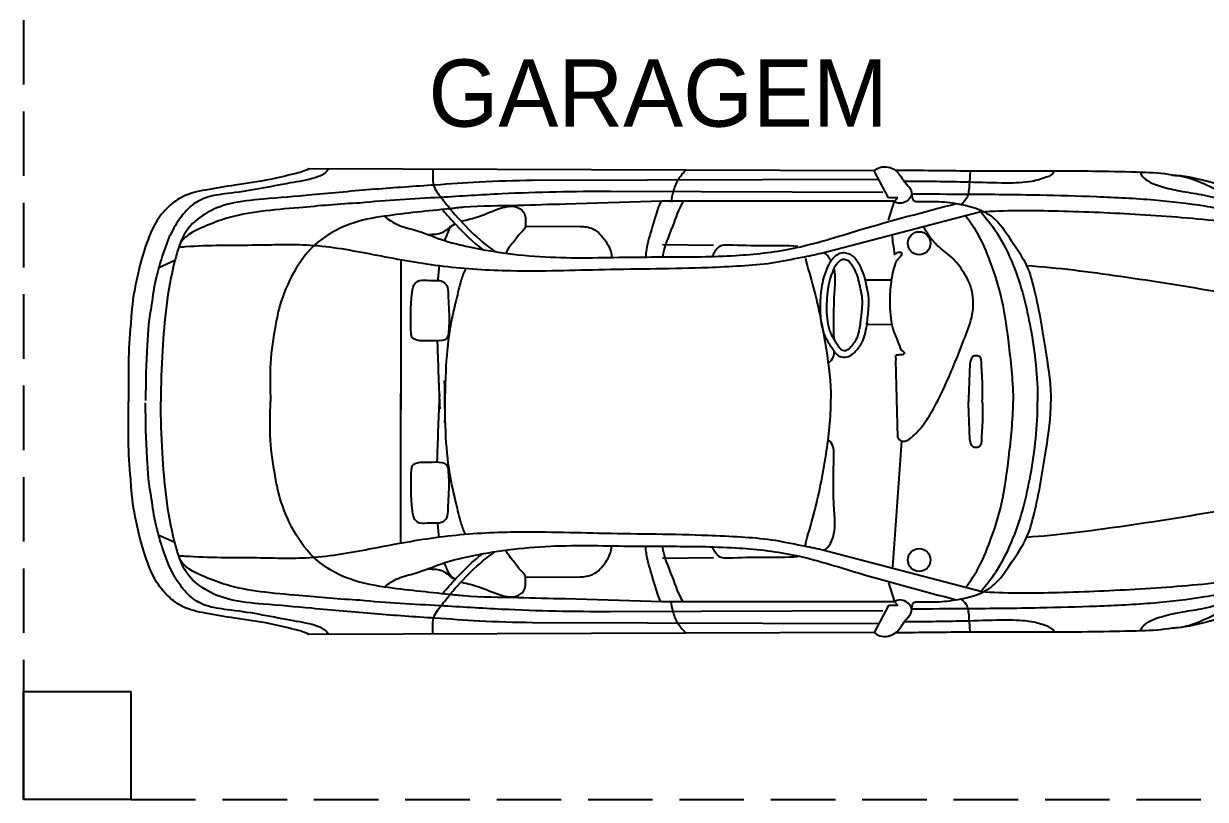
# Model space of a CAD drawing. Extents: x 84.7 to 109.9, y 101.9 to 121.
# Drawn here: x 84.924 to 89.32, y 102.093 to 104.98 of the extents above; entities that cross this region are included whole.
import ezdxf

# ---------------------------------------------------------------- set-up
doc = ezdxf.new("R2010")
doc.units = 0
doc.linetypes.add('ACAD_ISO02W100', pattern=[15, 12, -3])
doc.layers.get('0').update_dxf_attribs({"linetype": 'CONTINUOUS'})
for name, color, linetype in [('COLUMNAS', 1, 'CONTINUOUS'), ('NIVELES', 3, 'CONTINUOUS'), ('VOLADO', 6, 'ACAD_ISO02W100')]:
    doc.layers.add(name, color=color, linetype=linetype)

# ---------------------------------------------------------------- blocks, each defined once
blk = doc.blocks.new('audi.pl.1')
for p, q in [((1.6599, 0.7586), (1.7143, 0.8592)), ((1.7143, 0.8592), (3.8171, 0.8665)), ((1.6999, 0.8261), (2.9847, 0.8224)), ((1.6251, 0.7586), (1.6599, 0.7586)), ((1.6383, 0.7452), (1.6251, 0.7586)), ((1.6818, 0.7783), (2.6952, 0.7819)), ((1.3174, 0.7063), (1.9098, 0.5515)), ((1.6599, 0.6747), (1.6383, 0.7452)), ((1.6383, 0.7452), (2.5033, 0.7452)), ((2.5033, 0.7452), (2.8616, 0.7341)), ((1.644, 0.6157), (1.6104, 0.1468)), ((3.0072, 0.6531), (2.8081, 0.6518)), ((2.3119, 0.5809), (2.5006, 0.5835)), ((3.4746, 0.5278), (3.4746, -0.0304)), ((4.3152, 0.5246), (4.3773, 0.4971)), ((1.6261, 0.1331), (1.6328, -0.1537)), ((3.4746, -0.5278), (3.4746, 0.0304)), ((1.7402, -0.2885), (1.6493, -0.2865)), ((1.7461, -0.4527), (1.6493, -0.4527)), ((4.3152, -0.5246), (4.3773, -0.4971)), ((1.3174, -0.7063), (1.9098, -0.5515)), ((2.3119, -0.5809), (2.5006, -0.5835)), ((3.0072, -0.6531), (2.8081, -0.6518)), ((1.6599, -0.6747), (1.6383, -0.7452)), ((1.6383, -0.7452), (1.6251, -0.7586)), ((1.6383, -0.7452), (2.5033, -0.7452)), ((2.5033, -0.7452), (2.8616, -0.7341)), ((1.6251, -0.7586), (1.6599, -0.7586)), ((1.6599, -0.7586), (1.7143, -0.8592)), ((1.6818, -0.7783), (2.6952, -0.7819)), ((1.6999, -0.8261), (2.9847, -0.8224)), ((1.7143, -0.8592), (3.8171, -0.8665))]:
    blk.add_line(p, q)
for centre in [(1.5464, 0.5892), (1.5464, -0.5892)]:
    blk.add_ellipse(centre, major_axis=(0, 0.0429), ratio=0.983266, start_param=4.712389, end_param=10.995574)
for points, knots in [([(0, 0), (0, 0.0544), (0.0156, 0.2153), (0.0255, 0.4364), (0.1207, 0.603), (0.1892, 0.6956), (0.2735, 0.7497), (0.3699, 0.7929), (0.483, 0.8214), (0.5613, 0.8415), (0.6046, 0.8424)], [0, 0, 0, 0, 0.16039, 0.479033, 0.632967, 0.722015, 0.817474, 0.927562, 1.03733, 1.167094, 1.167094, 1.167094, 1.167094]), ([(0.6046, 0.8424), (0.5455, 0.8411), (0.4485, 0.7912), (0.3208, 0.7372), (0.2254, 0.6479), (0.1473, 0.5172), (0.1217, 0.4019), (0.1136, 0.3353)], [0, 0, 0, 0, 0.1772572, 0.3124951, 0.4151678, 0.5597243, 0.7575412, 0.7575412, 0.7575412, 0.7575412]), ([(0.7227, 0.8532), (0.7208, 0.8416), (0.6945, 0.8165), (0.643, 0.7984), (0.5736, 0.782), (0.5085, 0.7736), (0.4552, 0.7613), (0.4287, 0.7539), (0.4169, 0.7508)], [0, 0, 0, 0, 0.034703, 0.0959761, 0.1659336, 0.2471559, 0.2929944, 0.3295918, 0.3295918, 0.3295918, 0.3295918]), ([(0.6046, 0.8424), (0.6421, 0.85), (0.7885, 0.8558), (1.0393, 0.8588), (1.3445, 0.8565), (1.542, 0.8597), (1.6338, 0.8603)], [0, 0, 0, 0, 0.114897, 0.437061, 0.754269, 1.029686, 1.029686, 1.029686, 1.029686]), ([(1.0436, 0.8558), (1.0486, 0.8445), (1.0809, 0.8308), (1.1386, 0.8142), (1.2377, 0.8122), (1.3947, 0.818), (1.5217, 0.8191), (1.6015, 0.8193)], [0, 0, 0, 0, 0.0364992, 0.0923739, 0.1867837, 0.3273982, 0.5667068, 0.5667068, 0.5667068, 0.5667068]), ([(1.3568, 0.8588), (1.3571, 0.8394), (1.36, 0.8054), (1.3639, 0.7571), (1.3833, 0.7402), (1.391, 0.7338)], [0, 0, 0, 0, 1.462159, 2.651105, 3.386321, 3.386321, 3.386321, 3.386321]), ([(1.7143, 0.8592), (1.7077, 0.8642), (1.6833, 0.8796), (1.6287, 0.8679), (1.6056, 0.8181), (1.5617, 0.779), (1.5941, 0.7369), (1.6279, 0.7349), (1.6383, 0.7452)], [0, 0, 0, 0, 0.024864, 0.0846267, 0.1362471, 0.1900683, 0.2245199, 0.2681841, 0.2681841, 0.2681841, 0.2681841]), ([(2.4147, 0.8616), (2.4249, 0.8499), (2.4472, 0.8254), (2.4612, 0.7842), (2.4681, 0.7556), (2.468, 0.7427)], [1.808086, 1.808086, 1.808086, 1.808086, 2.918874, 4.131288, 5.10151, 5.10151, 5.10151, 5.10151]), ([(3.3565, 0.866), (3.3549, 0.8458), (3.3608, 0.8049), (3.324, 0.7581), (3.2554, 0.6709), (3.1871, 0.6028), (3.1252, 0.5588)], [0, 0, 0, 0, 0.0597371, 0.1139981, 0.1672498, 0.3938869, 0.3938869, 0.3938869, 0.3938869]), ([(3.7453, 0.8634), (3.7485, 0.8567), (3.7642, 0.8437), (3.8115, 0.8252), (3.8947, 0.8133), (4.0029, 0.7898), (4.1079, 0.7753), (4.1958, 0.7649), (4.2586, 0.7298), (4.3021, 0.6763), (4.3399, 0.6104), (4.3652, 0.5342), (4.3896, 0.451), (4.3979, 0.3935), (4.4018, 0.3618)], [0, 0, 0, 0, 0.0219205, 0.0572122, 0.1522539, 0.2718866, 0.3894011, 0.4710097, 0.5346344, 0.5986698, 0.6733118, 0.758696, 0.8351341, 0.9293726, 0.9293726, 0.9293726, 0.9293726]), ([(3.8171, 0.8665), (3.8332, 0.8564), (3.8829, 0.8448), (3.9733, 0.8219), (4.0851, 0.8071), (4.1938, 0.7894), (4.2806, 0.771), (4.3439, 0.7247), (4.39, 0.6669), (4.4274, 0.5753), (4.4578, 0.4633), (4.4757, 0.3601), (4.4784, 0.3017), (4.4793, 0.2882)], [0, 0, 0, 0, 0.056668, 0.14946, 0.28161, 0.392935, 0.481686, 0.542967, 0.622845, 0.69797, 0.833643, 0.965665, 1.00577, 1.00577, 1.00577, 1.00577]), ([(2.9847, 0.8224), (3.051, 0.8222), (3.1721, 0.8179), (3.3674, 0.8042), (3.5752, 0.7909), (3.7882, 0.7703), (3.968, 0.7547), (4.1038, 0.7434), (4.2036, 0.7047), (4.2718, 0.6461), (4.3006, 0.5787), (4.3417, 0.4319), (4.3618, 0.2378), (4.3675, 0.0635), (4.3675, 0)], [0, 0, 0, 0, 0.198873, 0.363323, 0.587433, 0.823543, 1.004622, 1.129816, 1.230113, 1.320655, 1.388577, 1.443334, 1.771447, 1.958652, 1.958652, 1.958652, 1.958652]), ([(0.3237, 0.6841), (0.3448, 0.6985), (0.4004, 0.7117), (0.516, 0.7335), (0.6803, 0.7524), (0.8854, 0.7623), (1.1168, 0.7688), (1.3461, 0.7709), (1.5047, 0.7714), (1.574, 0.7723)], [0, 0, 0, 0, 0.076148, 0.165903, 0.355672, 0.569871, 0.782325, 1.050047, 1.257936, 1.257936, 1.257936, 1.257936]), ([(1.574, 0.7723), (1.5729, 0.7646), (1.5741, 0.7486), (1.5599, 0.7453), (1.5552, 0.7444)], [0, 0, 0, 0, 0.02274132, 0.03717479, 0.03717479, 0.03717479, 0.03717479]), ([(2.6952, 0.7819), (2.8299, 0.7819), (3.0412, 0.778), (3.3513, 0.7573), (3.5275, 0.7498), (3.6266, 0.7387)], [0, 0, 0, 0, 0.4042759, 0.6333827, 0.9326252, 0.9326252, 0.9326252, 0.9326252]), ([(1.3174, 0.7063), (1.2278, 0.7127), (1.036, 0.7115), (0.7412, 0.6992), (0.4861, 0.68), (0.3333, 0.6609), (0.2833, 0.6551)], [0, 0, 0, 0, 0.269375, 0.574535, 0.885339, 1.036319, 1.036319, 1.036319, 1.036319]), ([(1.5552, 0.7444), (1.5277, 0.7444), (1.4725, 0.7471), (1.3927, 0.7354), (1.3185, 0.7176), (1.2494, 0.6721), (1.2014, 0.5933), (1.1428, 0.5123), (1.1048, 0.367), (1.076, 0.1989), (1.0564, 0.059), (1.0564, 0)], [0, 0, 0, 0, 0.082256, 0.165174, 0.241383, 0.30939, 0.405348, 0.511507, 0.603349, 0.843635, 1.017671, 1.017671, 1.017671, 1.017671]), ([(1.3174, 0.7063), (1.2966, 0.6821), (1.2479, 0.621), (1.1776, 0.4771), (1.1242, 0.264), (1.1055, 0.0915), (1.1055, 0)], [0, 0, 0, 0, 0.0947759, 0.2311242, 0.4700259, 0.7400315, 0.7400315, 0.7400315, 0.7400315]), ([(3.5359, 0.6897), (3.5201, 0.6775), (3.4844, 0.6527), (3.4082, 0.6376), (3.3234, 0.5997), (3.2079, 0.5716), (3.0726, 0.5488), (2.8669, 0.5312), (2.6264, 0.5395), (2.3967, 0.5374), (2.2009, 0.5435), (2.0013, 0.5648), (1.7321, 0.6525), (1.5279, 0.7056), (1.4075, 0.7374)], [0, 0, 0, 0, 0.05975, 0.126928, 0.230034, 0.336675, 0.482225, 0.641324, 0.954906, 1.203173, 1.330375, 1.542773, 1.802261, 2.175545, 2.175545, 2.175545, 2.175545]), ([(2.424, 0.7453), (2.4415, 0.7165), (2.4642, 0.6455), (2.4954, 0.5775), (2.5016, 0.5379)], [0, 0, 0, 0, 0.1000351, 0.2184418, 0.2184418, 0.2184418, 0.2184418]), ([(2.5077, 0.745), (2.521, 0.7143), (2.5366, 0.6537), (2.5596, 0.5851), (2.5633, 0.5472), (2.5638, 0.538)], [0, 0, 0, 0, 2.528586, 4.711885, 5.408215, 5.408215, 5.408215, 5.408215]), ([(2.8616, 0.7341), (2.9211, 0.7339), (3.0472, 0.7274), (3.1914, 0.7286), (3.3566, 0.7108), (3.4983, 0.6972), (3.6232, 0.676), (3.6641, 0.6599)], [0, 0, 0, 0, 0.1783018, 0.3787173, 0.431954, 0.6762374, 0.8077184, 0.8077184, 0.8077184, 0.8077184]), ([(3.2481, 0.6718), (3.2269, 0.677), (3.1761, 0.6887), (3.1137, 0.7196), (3.0526, 0.732), (3.0104, 0.7054), (3.0103, 0.6719), (3.0103, 0.6425), (3.0337, 0.6267), (3.0526, 0.5918), (3.0789, 0.5701), (3.084, 0.551)], [0, 0, 0, 0, 0.0655106, 0.1550445, 0.2094604, 0.2438604, 0.287164, 0.3001388, 0.3275984, 0.3616951, 0.4200969, 0.4200969, 0.4200969, 0.4200969]), ([(3.319, 0.7137), (3.3033, 0.6947), (3.2569, 0.6434), (3.2067, 0.5939), (3.1714, 0.5661)], [0, 0, 0, 0, 1.868162, 5.271297, 5.271297, 5.271297, 5.271297]), ([(3.6266, 0.7387), (3.7025, 0.7357), (3.8262, 0.7234), (3.9914, 0.7099), (4.1117, 0.689), (4.2122, 0.6493), (4.2904, 0.6146), (4.3007, 0.5742)], [0, 0, 0, 0, 0.2277977, 0.3719478, 0.4996814, 0.5863441, 0.709615, 0.709615, 0.709615, 0.709615]), ([(1.3728, 0.6897), (1.3572, 0.6716), (1.3216, 0.6167), (1.277, 0.5123), (1.2328, 0.3708), (1.2111, 0.196), (1.1968, 0.0691), (1.1968, 0)], [0, 0, 0, 0, 0.0708922, 0.1925846, 0.3348457, 0.5072814, 0.7109928, 0.7109928, 0.7109928, 0.7109928]), ([(3.6641, 0.6599), (3.687, 0.6526), (3.7348, 0.629), (3.8167, 0.5714), (3.8841, 0.4695), (3.9251, 0.3665), (3.9373, 0.3037), (3.9404, 0.2843)], [0, 0, 0, 0, 0.0720749, 0.1581284, 0.2958089, 0.4262456, 0.4842292, 0.4842292, 0.4842292, 0.4842292]), ([(2.8081, 0.6518), (2.7919, 0.6517), (2.7519, 0.6463), (2.7106, 0.5992), (2.69, 0.5577), (2.6905, 0.5363)], [0, 0, 0, 0, 0.0486628, 0.1144515, 0.1777721, 0.1777721, 0.1777721, 0.1777721]), ([(3.3722, 0.6219), (3.3544, 0.6234), (3.316, 0.6214), (3.2916, 0.6524), (3.2755, 0.6594)], [0, 0, 0, 0, 0.0535488, 0.1060573, 0.1060573, 0.1060573, 0.1060573]), ([(3.2755, 0.6594), (3.2875, 0.6549), (3.2998, 0.6315), (3.3084, 0.6091), (3.3117, 0.5992)], [0, 0, 0, 0, 0.983949, 1.771691, 1.771691, 1.771691, 1.771691]), ([(1.9098, 0.5515), (1.9335, 0.5453), (1.9956, 0.5342), (2.0944, 0.5124), (2.2118, 0.5037), (2.419, 0.4936), (2.7047, 0.4931), (3.0327, 0.4808), (3.3162, 0.4976), (3.5587, 0.5425), (3.7891, 0.5883), (4.0289, 0.5795), (4.1962, 0.5819), (4.2927, 0.5745), (4.3007, 0.5742)], [0, 0, 0, 0, 0.073325, 0.188896, 0.303039, 0.425821, 0.811242, 1.159737, 1.41058, 1.660623, 1.899627, 2.11145, 2.377727, 2.401703, 2.401703, 2.401703, 2.401703]), ([(1.9972, 0.5771), (2.0397, 0.5811), (2.1267, 0.5785), (2.2198, 0.5811), (2.2871, 0.5835), (2.3057, 0.561), (2.3132, 0.5465), (2.3158, 0.5402)], [0, 0, 0, 0, 3.267856, 6.568708, 7.399663, 8.099385, 8.621705, 8.621705, 8.621705, 8.621705]), ([(1.8985, 0.5528), (1.889, 0.5472), (1.871, 0.5238), (1.8564, 0.4718), (1.8677, 0.3601), (1.8643, 0.2589), (1.863, 0.1651), (1.8769, 0.1489), (1.8845, 0.1423)], [0, 0, 0, 0, 0.842998, 2.122875, 3.997599, 9.174838, 10.012722, 10.751336, 10.751336, 10.751336, 10.751336]), ([(1.9696, 0.5339), (1.9605, 0.4964), (1.927, 0.3857), (1.8909, 0.205), (1.8743, 0.0597), (1.8743, -0.0089)], [0, 0, 0, 0, 0.1139079, 0.3411539, 0.543502, 0.543502, 0.543502, 0.543502]), ([(0.1136, 0.3353), (0.2152, 0.3652), (0.4432, 0.4115), (0.788, 0.4653), (1.0295, 0.4973), (1.1464, 0.5052)], [0, 0, 0, 0, 0.317374, 0.69576, 1.04714, 1.04714, 1.04714, 1.04714]), ([(3.2315, 0.4949), (3.2408, 0.4828), (3.2531, 0.4424), (3.2719, 0.3673), (3.2979, 0.2545), (3.3105, 0.1012), (3.3112, -0.0151), (3.3116, -0.079)], [0, 0, 0, 0, 0.0451009, 0.1211996, 0.2308505, 0.385263, 0.5739042, 0.5739042, 0.5739042, 0.5739042]), ([(3.2948, 0.3011), (3.2948, 0.334), (3.2996, 0.3761), (3.2983, 0.4305), (3.3263, 0.4556), (3.3639, 0.4473), (3.3993, 0.4559), (3.4221, 0.4423), (3.4307, 0.4245), (3.4387, 0.3609), (3.4396, 0.301), (3.4347, 0.2388), (3.4189, 0.2286), (3.3959, 0.2252), (3.3626, 0.2275), (3.3311, 0.2233), (3.2988, 0.2342), (3.2973, 0.2669), (3.2948, 0.2875), (3.2948, 0.3011)], [0, 0, 0, 0, 0.0969044, 0.1295913, 0.1506192, 0.1985921, 0.2360698, 0.2557908, 0.2719711, 0.2929882, 0.44406, 0.4519132, 0.4720918, 0.4918599, 0.5228758, 0.5707096, 0.5892096, 0.6145759, 0.654681, 0.654681, 0.654681, 0.654681]), ([(4.4018, 0.3618), (4.4119, 0.3119), (4.4216, 0.1924), (4.4241, 0.0731), (4.4241, 0.0046)], [0, 0, 0, 0, 0.1502861, 0.3522699, 0.3522699, 0.3522699, 0.3522699]), ([(3.9404, 0.2843), (3.9499, 0.2377), (3.9643, 0.143), (3.9605, 0.0476), (3.9598, 0)], [0, 0, 0, 0, 0.140379, 0.2808468, 0.2808468, 0.2808468, 0.2808468]), ([(3.3392, 0.2256), (3.3391, 0.2214), (3.3364, 0.1372), (3.3332, 0.0529), (3.33, -0.0272)], [11.235438, 11.235438, 11.235438, 11.235438, 11.552536, 17.586883, 17.586883, 17.586883, 17.586883]), ([(1.3113, 0), (1.3112, 0.0291), (1.3092, 0.0775), (1.315, 0.1288), (1.3142, 0.166), (1.3321, 0.1715), (1.3457, 0.1708), (1.3568, 0.1551), (1.3592, 0.0968), (1.3615, 0.0443), (1.3629, 0)], [0, 0, 0, 0, 0.0857277, 0.1381048, 0.1641986, 0.1769751, 0.1890325, 0.2028129, 0.2286049, 0.3592554, 0.3592554, 0.3592554, 0.3592554]), ([(1.6261, 0.1331), (1.6235, 0.1396), (1.6031, 0.1561), (1.5591, 0.1216), (1.523, 0.0785), (1.4803, 0.0049), (1.4305, -0.0991), (1.3855, -0.2149), (1.3437, -0.3221), (1.343, -0.4117), (1.3803, -0.4865), (1.4282, -0.5435), (1.4801, -0.5787), (1.5098, -0.616), (1.5248, -0.6407), (1.528, -0.6513)], [0, 0, 0, 0, 0.527288, 1.647451, 3.487558, 5.099073, 7.968657, 12.238313, 14.475187, 16.613757, 18.744202, 20.639343, 22.223389, 23.452731, 24.286529, 24.286529, 24.286529, 24.286529]), ([(3.2315, -0.4949), (3.2408, -0.4828), (3.2531, -0.4424), (3.2719, -0.3673), (3.2979, -0.2545), (3.3105, -0.1012), (3.3112, 0.0151), (3.3116, 0.079)], [0, 0, 0, 0, 0.0451009, 0.1211996, 0.2308505, 0.385263, 0.5739042, 0.5739042, 0.5739042, 0.5739042]), ([(0, 0), (0, -0.0544), (0.0156, -0.2153), (0.0255, -0.4364), (0.1207, -0.603), (0.1892, -0.6956), (0.2735, -0.7497), (0.3699, -0.7929), (0.483, -0.8214), (0.5613, -0.8415), (0.6046, -0.8424)], [0, 0, 0, 0, 0.16039, 0.479033, 0.632967, 0.722015, 0.817474, 0.927562, 1.03733, 1.167094, 1.167094, 1.167094, 1.167094]), ([(1.5552, -0.7444), (1.5277, -0.7444), (1.4725, -0.7471), (1.3927, -0.7354), (1.3185, -0.7176), (1.2494, -0.6721), (1.2014, -0.5933), (1.1428, -0.5123), (1.1048, -0.367), (1.076, -0.1989), (1.0564, -0.059), (1.0564, 0)], [0, 0, 0, 0, 0.082256, 0.165174, 0.241383, 0.30939, 0.405348, 0.511507, 0.603349, 0.843635, 1.017671, 1.017671, 1.017671, 1.017671]), ([(1.3174, -0.7063), (1.2966, -0.6821), (1.2479, -0.621), (1.1776, -0.4771), (1.1242, -0.264), (1.1055, -0.0915), (1.1055, 0)], [0, 0, 0, 0, 0.0947759, 0.2311242, 0.4700259, 0.7400315, 0.7400315, 0.7400315, 0.7400315]), ([(1.3728, -0.6897), (1.3572, -0.6716), (1.3216, -0.6167), (1.277, -0.5123), (1.2328, -0.3708), (1.2111, -0.196), (1.1968, -0.0691), (1.1968, 0)], [0, 0, 0, 0, 0.0708922, 0.1925846, 0.3348457, 0.5072814, 0.7109928, 0.7109928, 0.7109928, 0.7109928]), ([(1.3113, 0), (1.3112, -0.0291), (1.3092, -0.0775), (1.315, -0.1288), (1.3142, -0.166), (1.3321, -0.1715), (1.3457, -0.1708), (1.3568, -0.1551), (1.3592, -0.0968), (1.3615, -0.0443), (1.3629, 0)], [0, 0, 0, 0, 0.0857277, 0.1381048, 0.1641986, 0.1769751, 0.1890325, 0.2028129, 0.2286049, 0.3592554, 0.3592554, 0.3592554, 0.3592554]), ([(2.9847, -0.8224), (3.051, -0.8222), (3.1721, -0.8179), (3.3674, -0.8042), (3.5752, -0.7909), (3.7882, -0.7703), (3.968, -0.7547), (4.1038, -0.7434), (4.2036, -0.7047), (4.2718, -0.6461), (4.3006, -0.5787), (4.3417, -0.4319), (4.3618, -0.2378), (4.3675, -0.0635), (4.3675, 0)], [0, 0, 0, 0, 0.198873, 0.363323, 0.587433, 0.823543, 1.004622, 1.129816, 1.230113, 1.320655, 1.388577, 1.443334, 1.771447, 1.958652, 1.958652, 1.958652, 1.958652]), ([(3.3392, -0.2256), (3.3391, -0.2214), (3.3364, -0.1372), (3.3332, -0.0529), (3.33, 0.0272)], [11.235438, 11.235438, 11.235438, 11.235438, 11.552536, 17.586883, 17.586883, 17.586883, 17.586883]), ([(3.9404, -0.2843), (3.9499, -0.2377), (3.9643, -0.143), (3.9605, -0.0476), (3.9598, 0)], [0, 0, 0, 0, 0.140379, 0.2808468, 0.2808468, 0.2808468, 0.2808468]), ([(1.9696, -0.5339), (1.9605, -0.4964), (1.9269, -0.3858), (1.8929, -0.2107), (1.8743, -0.0716), (1.8743, -0.0089)], [0, 0, 0, 0, 0.1139079, 0.3411539, 0.5260188, 0.5260188, 0.5260188, 0.5260188]), ([(4.4018, -0.3618), (4.4119, -0.3119), (4.4216, -0.1924), (4.4241, -0.0731), (4.4241, -0.0046)], [0, 0, 0, 0, 0.1502861, 0.3522699, 0.3522699, 0.3522699, 0.3522699]), ([(1.6392, -0.5473), (1.6353, -0.5498), (1.629, -0.555), (1.6131, -0.5585), (1.612, -0.5492), (1.6132, -0.543), (1.619, -0.5358), (1.629, -0.5277), (1.6379, -0.5073), (1.649, -0.4685), (1.6563, -0.4005), (1.6562, -0.3303), (1.6446, -0.2625), (1.623, -0.2221), (1.615, -0.1891), (1.5985, -0.1821), (1.604, -0.1768), (1.6103, -0.1736), (1.6188, -0.1745), (1.6259, -0.1721), (1.6381, -0.1747), (1.633, -0.16), (1.6328, -0.1537)], [0, 0, 0, 0, 0.0138597, 0.0278304, 0.0329137, 0.0379971, 0.0465756, 0.0592704, 0.0762214, 0.1105991, 0.1789801, 0.2766959, 0.3173629, 0.3800771, 0.4110544, 0.4160421, 0.4210284, 0.4277212, 0.4387433, 0.4448131, 0.4508005, 0.4694463, 0.4694463, 0.4694463, 0.4694463]), ([(1.7402, -0.2885), (1.7378, -0.3017), (1.7495, -0.2291), (1.7664, -0.2089), (1.7922, -0.1732), (1.8215, -0.1637), (1.8531, -0.1695), (1.874, -0.2049), (1.9045, -0.2508), (1.9156, -0.3162), (1.9151, -0.3891), (1.9057, -0.4558), (1.8849, -0.5106), (1.8593, -0.5443), (1.8313, -0.5553), (1.8108, -0.5507), (1.7922, -0.5441), (1.7779, -0.5231), (1.753, -0.4874), (1.7379, -0.4076), (1.7288, -0.3761), (1.7424, -0.2758), (1.7402, -0.2885)], [0, 0, 0, 0, 0.03969, 0.089634, 0.13125, 0.1542862, 0.1797268, 0.2207266, 0.2680991, 0.3447665, 0.4095645, 0.4843001, 0.541515, 0.5817687, 0.6060665, 0.6262474, 0.6436722, 0.6634686, 0.6988791, 0.7758465, 0.8696394, 0.907731, 0.907731, 0.907731, 0.907731]), ([(1.8634, -0.1877), (1.8636, -0.1799), (1.8653, -0.1624), (1.8769, -0.1489), (1.8845, -0.1423)], [9.436432, 9.436432, 9.436432, 9.436432, 10.012722, 10.751336, 10.751336, 10.751336, 10.751336]), ([(1.7649, -0.2864), (1.7656, -0.2826), (1.7664, -0.2779), (1.7685, -0.2677), (1.7697, -0.262), (1.7734, -0.2468), (1.7756, -0.2404), (1.7797, -0.2313), (1.7816, -0.2285), (1.7857, -0.2228), (1.7871, -0.2209), (1.793, -0.2131), (1.7974, -0.2072), (1.8042, -0.1996), (1.8068, -0.1972), (1.8111, -0.1939), (1.8129, -0.1929), (1.8168, -0.1912), (1.8188, -0.1907), (1.8244, -0.1899), (1.8283, -0.1902), (1.8325, -0.1914), (1.8336, -0.1919), (1.836, -0.1932), (1.8379, -0.1947), (1.8424, -0.1997), (1.8449, -0.2033), (1.8503, -0.2117), (1.8534, -0.2168), (1.8593, -0.2261), (1.8621, -0.2305), (1.8683, -0.2408), (1.8714, -0.2465), (1.8767, -0.2577), (1.8789, -0.2635), (1.8828, -0.276), (1.8844, -0.2826), (1.8883, -0.3028), (1.8897, -0.3173), (1.8912, -0.346), (1.8911, -0.3603), (1.8889, -0.4034), (1.8851, -0.4322), (1.8743, -0.4694), (1.8706, -0.4796), (1.8635, -0.4946), (1.8606, -0.5), (1.8544, -0.5098), (1.8512, -0.5142), (1.845, -0.5208), (1.842, -0.5232), (1.8358, -0.5269), (1.8326, -0.5281), (1.8288, -0.5287), (1.8279, -0.5288), (1.8246, -0.5285), (1.8226, -0.5281), (1.8178, -0.5269), (1.8149, -0.5261), (1.8109, -0.5247), (1.8094, -0.524), (1.8083, -0.5233), (1.8081, -0.5232), (1.8073, -0.5224), (1.8067, -0.5218), (1.8047, -0.5194), (1.8031, -0.5172), (1.7996, -0.5121), (1.798, -0.5097), (1.7949, -0.5052), (1.7934, -0.503), (1.7892, -0.4965), (1.7867, -0.4924), (1.7824, -0.4841), (1.7805, -0.4798), (1.7769, -0.4704), (1.7752, -0.4653), (1.7707, -0.4499), (1.7683, -0.4391), (1.7649, -0.4229), (1.7636, -0.417), (1.7614, -0.4065), (1.7604, -0.402), (1.7581, -0.389), (1.7573, -0.3808), (1.7575, -0.3627), (1.7578, -0.3569), (1.7586, -0.3449), (1.7591, -0.3391), (1.7611, -0.3195), (1.7631, -0.3028), (1.7644, -0.2919), (1.7646, -0.2904), (1.7647, -0.2884), (1.7648, -0.2879), (1.7648, -0.2869), (1.7648, -0.2867), (1.7649, -0.2864)], [0.497033, 0.497033, 0.497033, 0.497033, 0.723444, 0.723444, 0.974636, 0.974636, 1.50964, 1.50964, 2.044645, 2.044645, 2.271061, 2.271061, 2.862376, 2.862376, 3.217654, 3.217654, 3.537253, 3.537253, 3.856852, 3.856852, 4.368613, 4.368613, 4.584627, 4.584627, 4.99269, 4.99269, 5.400753, 5.400753, 5.808816, 5.808816, 6.216879, 6.216879, 6.778716, 6.778716, 7.350371, 7.350371, 7.922025, 7.922025, 9.065335, 9.065335, 10.208644, 10.208644, 12.495263, 12.495263, 13.409896, 13.409896, 13.929088, 13.929088, 14.44828, 14.44828, 14.909885, 14.909885, 15.371489, 15.371489, 15.62524, 15.62524, 15.87899, 15.87899, 16.120875, 16.120875, 16.36276, 16.36276, 16.51635, 16.51635, 16.669941, 16.669941, 16.921521, 16.921521, 17.136676, 17.136676, 17.351831, 17.351831, 17.782142, 17.782142, 18.204974, 18.204974, 18.627807, 18.627807, 19.473473, 19.473473, 19.978923, 19.978923, 20.484372, 20.484372, 21.475119, 21.475119, 21.859144, 21.859144, 22.162884, 22.162884, 22.770362, 22.770362, 22.900493, 22.900493, 22.951221, 22.951221, 22.964298, 22.964298, 22.964298, 22.964298]), ([(1.8637, -0.494), (1.8626, -0.4892), (1.8576, -0.4597), (1.8665, -0.3718), (1.8652, -0.292), (1.8641, -0.2339)], [1.749253, 1.749253, 1.749253, 1.749253, 2.122875, 3.997599, 8.307432, 8.307432, 8.307432, 8.307432]), ([(3.2948, -0.3011), (3.2948, -0.334), (3.2996, -0.3761), (3.2983, -0.4305), (3.3263, -0.4556), (3.3639, -0.4473), (3.3993, -0.4559), (3.4221, -0.4423), (3.4307, -0.4245), (3.4387, -0.3609), (3.4396, -0.301), (3.4347, -0.2388), (3.4189, -0.2286), (3.3959, -0.2252), (3.3626, -0.2275), (3.3311, -0.2233), (3.2988, -0.2342), (3.2973, -0.2669), (3.2948, -0.2875), (3.2948, -0.3011)], [0, 0, 0, 0, 0.0969044, 0.1295913, 0.1506192, 0.1985921, 0.2360698, 0.2557908, 0.2719711, 0.2929882, 0.44406, 0.4519132, 0.4720918, 0.4918599, 0.5228758, 0.5707096, 0.5892096, 0.6145759, 0.654681, 0.654681, 0.654681, 0.654681]), ([(3.6641, -0.6599), (3.687, -0.6526), (3.7348, -0.629), (3.8167, -0.5714), (3.8841, -0.4695), (3.9251, -0.3665), (3.9373, -0.3037), (3.9404, -0.2843)], [0, 0, 0, 0, 0.0720749, 0.1581284, 0.2958089, 0.4262456, 0.4842292, 0.4842292, 0.4842292, 0.4842292]), ([(3.8171, -0.8665), (3.8332, -0.8564), (3.8829, -0.8448), (3.9733, -0.8219), (4.0851, -0.8071), (4.1938, -0.7894), (4.2806, -0.771), (4.3439, -0.7247), (4.39, -0.6669), (4.4274, -0.5753), (4.4578, -0.4633), (4.4757, -0.3601), (4.4784, -0.3017), (4.4793, -0.2882)], [0, 0, 0, 0, 0.056668, 0.14946, 0.28161, 0.392935, 0.481686, 0.542967, 0.622845, 0.69797, 0.833643, 0.965665, 1.00577, 1.00577, 1.00577, 1.00577]), ([(0.1136, -0.3353), (0.2152, -0.3652), (0.4432, -0.4115), (0.788, -0.4653), (1.0295, -0.4973), (1.1464, -0.5052)], [0, 0, 0, 0, 0.317374, 0.69576, 1.04714, 1.04714, 1.04714, 1.04714]), ([(0.6046, -0.8424), (0.5455, -0.8411), (0.4485, -0.7912), (0.3208, -0.7372), (0.2254, -0.6479), (0.1473, -0.5172), (0.1217, -0.4019), (0.1136, -0.3353)], [0, 0, 0, 0, 0.1772572, 0.3124951, 0.4151678, 0.5597243, 0.7575412, 0.7575412, 0.7575412, 0.7575412]), ([(3.7453, -0.8634), (3.7485, -0.8567), (3.7642, -0.8437), (3.8115, -0.8252), (3.8947, -0.8133), (4.0029, -0.7898), (4.1079, -0.7753), (4.1958, -0.7649), (4.2586, -0.7298), (4.3021, -0.6763), (4.3399, -0.6104), (4.3652, -0.5342), (4.3896, -0.451), (4.3979, -0.3935), (4.4018, -0.3618)], [0, 0, 0, 0, 0.0219205, 0.0572122, 0.1522539, 0.2718866, 0.3894011, 0.4710097, 0.5346344, 0.5986698, 0.6733118, 0.758696, 0.8351341, 0.9293726, 0.9293726, 0.9293726, 0.9293726]), ([(1.8985, -0.5528), (1.889, -0.5472), (1.8808, -0.5366), (1.8748, -0.5251), (1.874, -0.5237)], [0, 0, 0, 0, 0.8429982, 0.9626806, 0.9626806, 0.9626806, 0.9626806]), ([(1.9098, -0.5515), (1.9335, -0.5453), (1.9956, -0.5342), (2.0944, -0.5124), (2.2118, -0.5037), (2.419, -0.4936), (2.7047, -0.4931), (3.0327, -0.4808), (3.3162, -0.4976), (3.5587, -0.5425), (3.7891, -0.5883), (4.0289, -0.5795), (4.1962, -0.5819), (4.2927, -0.5745), (4.3007, -0.5742)], [0, 0, 0, 0, 0.073325, 0.188896, 0.303039, 0.425821, 0.811242, 1.159737, 1.41058, 1.660623, 1.899627, 2.11145, 2.377727, 2.401703, 2.401703, 2.401703, 2.401703]), ([(3.5359, -0.6897), (3.5201, -0.6775), (3.4844, -0.6527), (3.4082, -0.6376), (3.3234, -0.5997), (3.2079, -0.5716), (3.0726, -0.5488), (2.8669, -0.5312), (2.6264, -0.5395), (2.3967, -0.5374), (2.2009, -0.5435), (2.0013, -0.5648), (1.7321, -0.6525), (1.5279, -0.7056), (1.4075, -0.7374)], [0, 0, 0, 0, 0.05975, 0.126928, 0.230034, 0.336675, 0.482225, 0.641324, 0.954906, 1.203173, 1.330375, 1.542773, 1.802261, 2.175545, 2.175545, 2.175545, 2.175545]), ([(1.9972, -0.5771), (2.0397, -0.5811), (2.1267, -0.5785), (2.2198, -0.5811), (2.2871, -0.5835), (2.3057, -0.561), (2.3132, -0.5465), (2.3158, -0.5402)], [0, 0, 0, 0, 3.267856, 6.568708, 7.399663, 8.099385, 8.621705, 8.621705, 8.621705, 8.621705]), ([(2.424, -0.7453), (2.4415, -0.7165), (2.4642, -0.6455), (2.4954, -0.5775), (2.5016, -0.5379)], [0, 0, 0, 0, 0.1000351, 0.2184418, 0.2184418, 0.2184418, 0.2184418]), ([(2.5077, -0.745), (2.521, -0.7143), (2.5366, -0.6537), (2.5596, -0.5851), (2.5633, -0.5472), (2.5638, -0.538)], [0, 0, 0, 0, 2.528586, 4.711885, 5.408215, 5.408215, 5.408215, 5.408215]), ([(2.8081, -0.6518), (2.7919, -0.6517), (2.7519, -0.6463), (2.7106, -0.5992), (2.69, -0.5577), (2.6905, -0.5363)], [0, 0, 0, 0, 0.0486628, 0.1144515, 0.1777721, 0.1777721, 0.1777721, 0.1777721]), ([(3.2481, -0.6718), (3.2269, -0.677), (3.1761, -0.6887), (3.1137, -0.7196), (3.0526, -0.732), (3.0104, -0.7054), (3.0103, -0.6719), (3.0103, -0.6425), (3.0337, -0.6267), (3.0526, -0.5918), (3.0789, -0.5701), (3.084, -0.551)], [0, 0, 0, 0, 0.0655106, 0.1550445, 0.2094604, 0.2438604, 0.287164, 0.3001388, 0.3275984, 0.3616951, 0.4200969, 0.4200969, 0.4200969, 0.4200969]), ([(3.3565, -0.866), (3.3549, -0.8458), (3.3608, -0.8049), (3.324, -0.7581), (3.2554, -0.6709), (3.1871, -0.6028), (3.1252, -0.5588)], [0, 0, 0, 0, 0.0597371, 0.1139981, 0.1672498, 0.3938869, 0.3938869, 0.3938869, 0.3938869]), ([(3.319, -0.7137), (3.3033, -0.6947), (3.2569, -0.6434), (3.2067, -0.5939), (3.1714, -0.5661)], [0, 0, 0, 0, 1.868162, 5.271297, 5.271297, 5.271297, 5.271297]), ([(3.2755, -0.6594), (3.2875, -0.6549), (3.2998, -0.6315), (3.3084, -0.6091), (3.3117, -0.5992)], [0, 0, 0, 0, 0.983949, 1.771691, 1.771691, 1.771691, 1.771691]), ([(3.6266, -0.7387), (3.7025, -0.7357), (3.8262, -0.7234), (3.9914, -0.7099), (4.1117, -0.689), (4.2122, -0.6493), (4.2904, -0.6146), (4.3007, -0.5742)], [0, 0, 0, 0, 0.2277977, 0.3719478, 0.4996814, 0.5863441, 0.709615, 0.709615, 0.709615, 0.709615]), ([(1.3174, -0.7063), (1.2278, -0.7127), (1.036, -0.7115), (0.7412, -0.6992), (0.4861, -0.68), (0.3333, -0.6609), (0.2833, -0.6551)], [0, 0, 0, 0, 0.269375, 0.574535, 0.885339, 1.036319, 1.036319, 1.036319, 1.036319]), ([(3.3722, -0.6219), (3.3544, -0.6234), (3.316, -0.6214), (3.2916, -0.6524), (3.2755, -0.6594)], [0, 0, 0, 0, 0.0535488, 0.1060573, 0.1060573, 0.1060573, 0.1060573]), ([(0.3237, -0.6841), (0.3448, -0.6985), (0.4004, -0.7117), (0.516, -0.7335), (0.6803, -0.7524), (0.8854, -0.7623), (1.1168, -0.7688), (1.3461, -0.7709), (1.5047, -0.7714), (1.574, -0.7723)], [0, 0, 0, 0, 0.076148, 0.165903, 0.355672, 0.569871, 0.782325, 1.050047, 1.257936, 1.257936, 1.257936, 1.257936]), ([(2.8616, -0.7341), (2.9211, -0.7339), (3.0472, -0.7274), (3.1914, -0.7286), (3.3566, -0.7108), (3.4983, -0.6972), (3.6232, -0.676), (3.6641, -0.6599)], [0, 0, 0, 0, 0.1783018, 0.3787173, 0.431954, 0.6762374, 0.8077184, 0.8077184, 0.8077184, 0.8077184]), ([(1.3568, -0.8588), (1.3571, -0.8394), (1.36, -0.8054), (1.3639, -0.7571), (1.3833, -0.7402), (1.391, -0.7338)], [0, 0, 0, 0, 1.462159, 2.651105, 3.386321, 3.386321, 3.386321, 3.386321]), ([(1.574, -0.7723), (1.5729, -0.7646), (1.5741, -0.7486), (1.5599, -0.7453), (1.5552, -0.7444)], [0, 0, 0, 0, 0.02274132, 0.03717479, 0.03717479, 0.03717479, 0.03717479]), ([(1.7143, -0.8592), (1.7077, -0.8642), (1.6833, -0.8796), (1.6287, -0.8679), (1.6056, -0.8181), (1.5617, -0.779), (1.5941, -0.7369), (1.6279, -0.7349), (1.6383, -0.7452)], [0, 0, 0, 0, 0.024864, 0.0846267, 0.1362471, 0.1900683, 0.2245199, 0.2681841, 0.2681841, 0.2681841, 0.2681841]), ([(2.4147, -0.8616), (2.4249, -0.8499), (2.4472, -0.8254), (2.4612, -0.7842), (2.4681, -0.7556), (2.468, -0.7427)], [1.808086, 1.808086, 1.808086, 1.808086, 2.918874, 4.131288, 5.10151, 5.10151, 5.10151, 5.10151]), ([(2.6952, -0.7819), (2.8299, -0.7819), (3.0412, -0.778), (3.3513, -0.7573), (3.5275, -0.7498), (3.6266, -0.7387)], [0, 0, 0, 0, 0.4042759, 0.6333827, 0.9326252, 0.9326252, 0.9326252, 0.9326252]), ([(0.7227, -0.8532), (0.7208, -0.8416), (0.6945, -0.8165), (0.643, -0.7984), (0.5736, -0.782), (0.5085, -0.7736), (0.4552, -0.7613), (0.4287, -0.7539), (0.4169, -0.7508)], [0, 0, 0, 0, 0.034703, 0.0959761, 0.1659336, 0.2471559, 0.2929944, 0.3295918, 0.3295918, 0.3295918, 0.3295918]), ([(1.0436, -0.8558), (1.0486, -0.8445), (1.0809, -0.8308), (1.1386, -0.8142), (1.2377, -0.8122), (1.3947, -0.818), (1.5217, -0.8191), (1.6015, -0.8193)], [0, 0, 0, 0, 0.0364992, 0.0923739, 0.1867837, 0.3273982, 0.5667068, 0.5667068, 0.5667068, 0.5667068]), ([(0.6046, -0.8424), (0.6421, -0.85), (0.7885, -0.8558), (1.0393, -0.8588), (1.3445, -0.8565), (1.542, -0.8597), (1.6338, -0.8603)], [0, 0, 0, 0, 0.114897, 0.437061, 0.754269, 1.029686, 1.029686, 1.029686, 1.029686])]:
    blk.add_open_spline(points, degree=3, knots=knots)
for points in [[(3.3319, 0.5048), (3.3342, 0.487), (3.3359, 0.4691), (3.3373, 0.4511)], [(4.4793, 0.2882), (4.491, 0.1928), (4.488, 0.0961), (4.488, 0)], [(4.4793, -0.2882), (4.491, -0.1928), (4.488, -0.0961), (4.488, 0)], [(3.3319, -0.5048), (3.3342, -0.487), (3.3359, -0.4691), (3.3373, -0.4511)], [(1.6462, -0.6203), (1.6478, -0.5959), (1.64, -0.5717), (1.6392, -0.5473)]]:
    blk.add_open_spline(points, degree=3)
blk = doc.blocks.new('audi.pl.')
blk.add_blockref('audi.pl.1', (0, 0))
blk = doc.blocks.new('audi')
blk.add_blockref('audi.pl.', (0, 0))
blk = doc.blocks.new('A$C73F05ABE')
at = {"layer": 'NIVELES', "ltscale": 0.5}
blk.add_blockref('audi', (0, 0.869), dxfattribs=at)
blk = doc.blocks.new('A$C3B667464')
blk.add_blockref('A$C73F05ABE', (0, 2.4546))

msp = doc.modelspace()

# ---------------------------------------------------------------- linework, layer by layer
at = {"layer": 'COLUMNAS'}
for p, q in [((84.9235, 102.0934), (84.9235, 102.4936)), ((85.3235, 102.4936), (84.9235, 102.4936)), ((84.9235, 102.4936), (84.9235, 102.0934)), ((85.3235, 102.0934), (85.3235, 102.4936)), ((85.3235, 102.0934), (84.9235, 102.0934))]:
    msp.add_line(p, q, dxfattribs=at)
at = {"layer": 'VOLADO', "ltscale": 0.02}
for p, q in [((84.9235, 107.3727), (84.9235, 102.4936)), ((85.3235, 102.0934), (90.0875, 102.0934))]:
    msp.add_line(p, q, dxfattribs=at)

# ---------------------------------------------------------------- block references
at = {"rotation": 180}
msp.add_blockref('A$C3B667464', (89.8015, 106.8968), dxfattribs=at)

# ---------------------------------------------------------------- texts
msp.add_text('GARAGEM', height=0.25).set_placement((86.4297, 104.5963))

doc.saveas('drawing.dxf')
